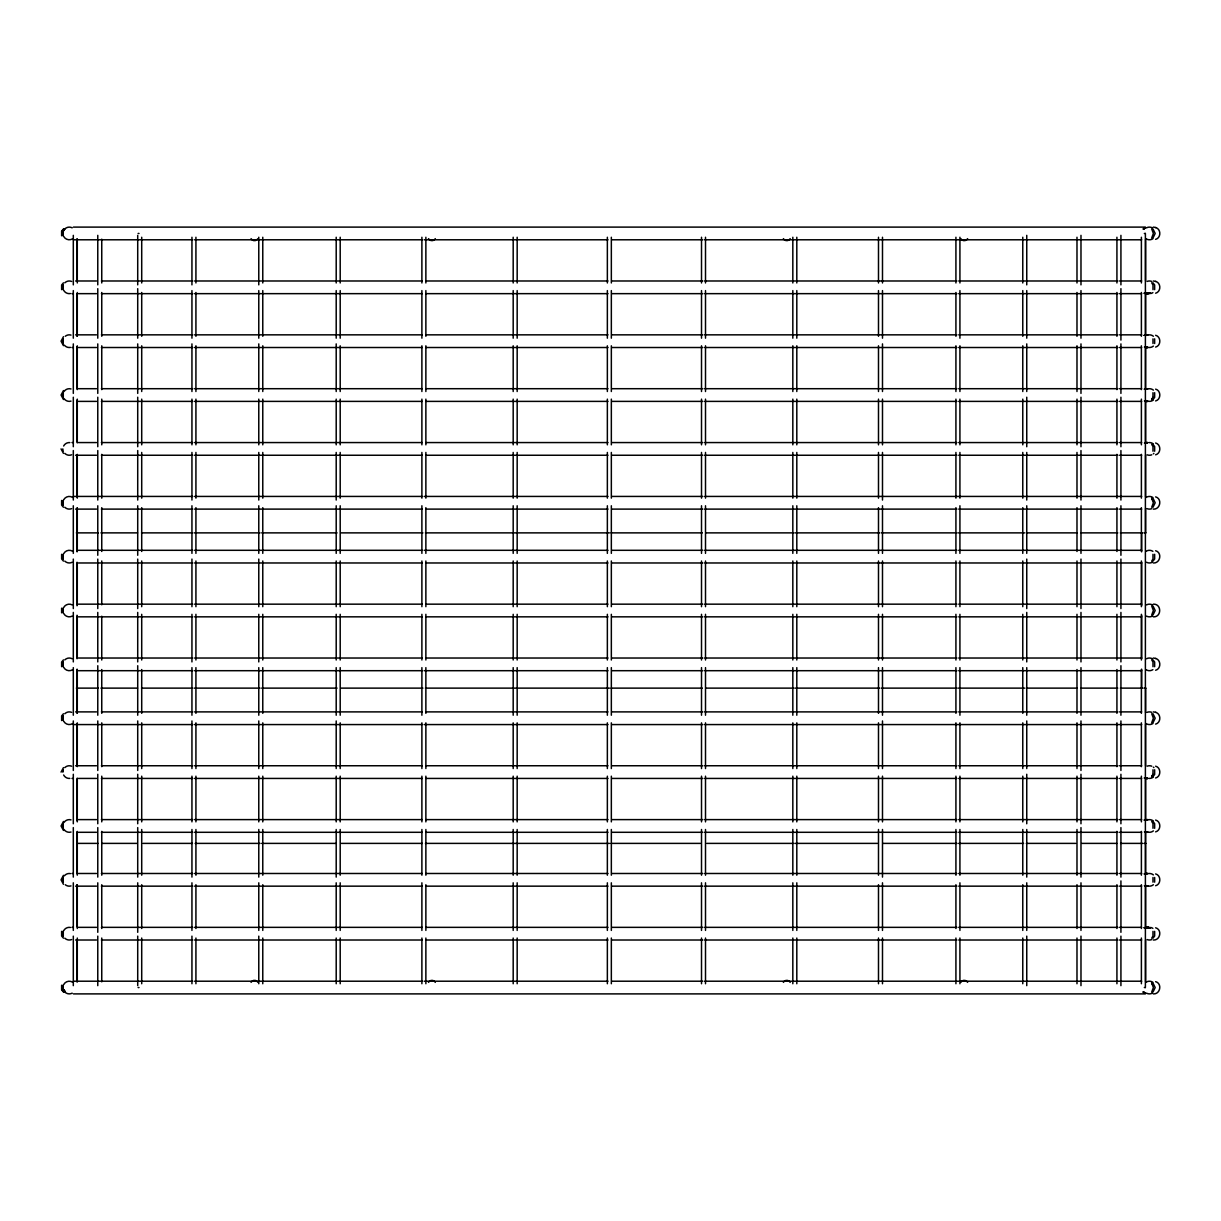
<?xml version="1.0" encoding="UTF-8"?>
<svg xmlns="http://www.w3.org/2000/svg" width="1221" height="1221" viewBox="0 0 1221 1221"><rect width="100%" height="100%" fill="white"/><g stroke="black" fill="none" stroke-linecap="round" stroke-linejoin="round"><path stroke-width="1.5" d="M76.954 915.46L76.954 885.118L76.954 926.846M76.954 383.165L76.954 347.161L76.954 388.843M1145.634 981.852L1145.634 940.124M1145.634 926.846L1145.634 885.118M1145.634 832.02L1145.634 873.732M1145.634 820.665L1145.634 779.013M1145.634 532.875L1145.634 508.241M1145.634 496.871L1145.634 455.174M1145.634 441.91L1145.634 400.213M1145.039 388.705L1146.229 388.705L1144.413 389.148L1145.619 388.812L1145.634 347.161M1152.975 289.652L1152.975 284.981L1151.724 282.829M1152.975 343.513L1152.975 338.843M1151.724 399.526L1152.975 397.374L1152.975 392.704M1152.975 451.236L1152.975 446.581L1151.724 444.429M1152.975 666.697L1152.975 662.026L1151.724 659.889M1151.724 776.571L1152.975 774.419L1152.975 769.764M1152.975 828.296L1152.975 823.626L1151.724 821.474M1152.975 882.157L1152.975 877.487M62.82 233.455L63.263 235.79L63.263 231.12L64.667 228.968L63.141 231.12L63.141 235.79M63.141 289.652L63.263 284.981M63.141 343.513L63.263 338.843M63.263 500.442L63.141 505.097M63.263 554.303L63.141 558.974M63.263 608.165L63.141 612.835M63.141 666.697L63.263 662.026M63.141 720.558L63.263 715.903M63.263 769.764L62.82 772.099L63.141 769.764M63.141 828.296L63.263 823.626M63.141 882.157L63.263 877.487M63.263 985.21L63.141 989.88L64.591 992.032L63.263 989.88L63.141 985.21M62.82 287.317L63.263 289.652L63.141 284.981M62.82 341.178L63.263 343.513L63.141 338.843M63.141 392.704L63.141 397.374M63.141 500.442L63.263 505.097M63.141 554.303L63.263 558.974M63.141 608.165L63.263 612.835M62.82 664.361L63.263 666.697L63.141 662.026M62.82 718.223L63.263 720.558L63.141 715.903M62.82 825.961L63.263 828.296L63.141 823.626M62.82 879.822L63.263 882.157L63.141 877.487M63.141 931.348L63.141 936.019M1154.654 289.652L1154.654 284.981L1152.99 282.829M1154.654 343.513L1154.654 338.843M1154.654 451.236L1154.654 446.581L1152.99 444.429M1154.654 666.697L1154.654 662.026L1152.99 659.889M1154.654 828.296L1154.654 823.626L1152.99 821.474M1154.654 882.157L1154.654 877.487M61.63 500.442L61.63 505.097L63.461 507.249M61.63 554.303L61.63 558.974L63.461 561.111M61.63 608.165L61.63 612.835M61.05 772.099L63.461 767.612M61.63 931.348L61.63 936.019L63.461 938.171M61.63 985.21L61.63 989.88L63.461 992.032M1151.724 237.927L1153.372 233.455L1151.724 228.968M1151.724 507.249L1153.372 502.777L1151.724 498.29M1151.724 561.111L1152.975 558.974L1152.975 554.303M1151.724 614.987L1153.372 610.5L1151.724 606.013M1151.724 722.71L1153.372 718.223L1151.724 713.751M1151.724 938.171L1152.975 936.019L1152.975 931.348M1151.724 992.032L1153.372 987.545L1151.724 983.073M1151.647 399.526L1152.96 397.374M1151.647 776.571L1152.96 774.419M63.263 231.12L64.667 228.968M1152.99 237.927L1155.188 233.455L1152.99 228.968M1152.99 399.526L1154.654 397.374L1154.654 392.704M1152.99 507.249L1155.188 502.777L1152.99 498.29M1152.99 561.111L1154.654 558.974L1154.654 554.303M1152.99 614.987L1155.188 610.5L1152.99 606.013M1152.99 722.71L1155.188 718.223L1152.99 713.751M1152.99 776.571L1154.654 774.419L1154.654 769.764M1152.99 938.171L1154.654 936.019L1154.654 931.348M1152.99 992.032L1155.188 987.545L1152.99 983.073M62.302 231.12L63.996 228.968M63.461 228.968L61.63 231.12L61.63 235.79M63.461 282.829L61.63 284.981L61.63 289.652M63.461 336.691L61.05 341.178L63.461 345.665M63.461 390.567L61.05 395.039L63.461 399.526M63.461 659.889L61.63 662.026L61.63 666.697M63.461 713.751L61.63 715.903L61.63 720.558M63.461 821.474L61.05 825.961L63.461 830.433M63.461 875.335L61.05 879.822L63.461 884.309M1143.314 228.968L1145.313 227.564M1153.296 509.111C1160.316 509.706 1162.423 498.702 1155.631 496.886M1153.296 562.973C1160.316 563.583 1162.423 552.564 1155.631 550.747M1153.296 616.834C1161.797 617.399 1161.797 603.601 1153.296 604.166M1153.296 940.017C1160.316 940.628 1162.423 929.608 1155.631 927.792M1153.296 993.894C1160.316 994.489 1162.423 983.485 1155.631 981.653M1143.177 228.968L1145.405 227.564M1148.305 293.208L1146.473 293.651L1150.457 293.208L1144.382 293.208L1148.106 293.62M1146.214 334.875L1144.382 335.287L1146.229 334.875L1144.398 335.287L1146.214 334.875L1144.413 335.287L1146.214 334.875L1145.039 334.844M1144.993 442.674L1146.809 442.567M1146.809 873.488L1144.382 873.931L1146.229 873.503L1144.398 873.931L1146.214 873.503L1144.413 873.931L1146.122 873.488L1145.039 873.488M1148.763 927.456L1144.871 927.792L1150.38 927.792L1144.413 927.792L1148.106 927.38M1145.619 334.951L1144.398 335.287L1146.809 334.844M1146.809 388.705L1144.382 389.148L1146.214 388.736M1145.619 442.674L1144.382 443.009L1146.214 442.597M1144.993 927.456L1149.19 927.792L1144.398 927.792L1147.969 927.456M1148.427 927.792L1144.382 927.792L1149.297 927.792L1144.382 927.792L1147.267 927.456M1146.58 293.635L1144.382 293.208L1150.457 293.208L1144.932 293.208M1149.831 293.208L1145.054 293.208M1149.831 927.792L1144.977 927.792L1150.457 927.792M1145.68 927.792L1147.771 927.35L1145.481 927.792M1149.129 293.208L1144.398 293.208L1149.388 293.651M1144.932 335.287L1147.816 334.844L1145.42 335.287M1145.222 389.148L1147.816 388.705L1145.42 389.148M1144.932 443.009L1147.816 442.567L1145.42 443.009M1144.932 820.069L1147.816 819.612L1145.42 820.069M1145.222 873.931L1147.816 873.488L1145.42 873.931M1145.222 927.792L1149.648 927.792M1145.222 335.287L1147.511 334.844M1145.222 443.009L1147.511 442.567M1145.222 820.069L1147.511 819.612M1145.054 873.931L1147.511 873.488M1144.993 293.544L1147.191 293.544L1144.398 293.208M1146.229 293.62L1147.236 293.544M1145.68 388.736L1146.122 388.705M1145.68 873.503L1146.122 873.488M1146.488 293.651L1147.969 293.544M1146.809 819.612L1144.382 820.069L1146.214 819.642L1145.039 819.612M1145.619 927.456L1146.824 927.35M73.367 227.106L1145.039 227.106M1155.631 227.564C1161.202 228.953 1161.202 237.942 1155.631 239.347M138.11 233.455L139.011 233.455M1144.352 233.455L1145.344 233.455M73.367 239.789L192.735 239.789M194.551 239.789L422.222 239.789M424.13 239.789L607.997 239.789M611.797 239.789L702.838 239.789M704.731 239.789L1141.666 239.789M75.595 280.983L96.535 280.983M101.374 280.983L192.735 280.983M194.551 280.983L422.222 280.983M425.992 280.983L607.997 280.983M611.797 280.983L702.838 280.983M704.731 280.983L956.882 280.983M958.729 280.983L1117.841 280.983M1119.52 280.983L1141.666 280.983M1155.631 281.425C1161.202 282.814 1161.202 291.804 1155.631 293.208M71.993 293.651L73.367 293.651M78.434 293.651L96.535 293.651M101.374 293.651L192.735 293.651M194.551 293.651L422.222 293.651M425.992 293.651L607.997 293.651M611.797 293.651L702.838 293.651M704.731 293.651L956.882 293.651M958.729 293.651L1117.841 293.651M1119.52 293.651L1141.666 293.651M75.595 334.844L96.535 334.844M101.374 334.844L192.735 334.844M194.551 334.844L422.222 334.844M425.992 334.844L607.997 334.844M611.797 334.844L702.838 334.844M704.731 334.844L956.882 334.844M958.729 334.844L1117.841 334.844M1119.52 334.844L1141.666 334.844M1155.631 335.287C1161.202 336.691 1161.202 345.68 1155.631 347.069M71.993 347.512L73.367 347.512M78.434 347.512L96.535 347.512M101.374 347.512L192.735 347.512M194.551 347.512L422.222 347.512M425.992 347.512L607.997 347.512M611.797 347.512L702.838 347.512M704.731 347.512L956.882 347.512M958.729 347.512L1117.841 347.512M1119.52 347.512L1141.666 347.512M1145.039 347.512L1146.122 347.512M78.434 388.705L96.535 388.705M101.374 388.705L192.735 388.705M194.551 388.705L422.222 388.705M425.992 388.705L607.997 388.705M611.797 388.705L702.838 388.705M704.731 388.705L956.882 388.705M958.729 388.705L1117.841 388.705M1119.52 388.705L1141.666 388.705M1155.631 389.148C1161.202 390.552 1161.202 399.542 1155.631 400.931M78.434 401.388L96.535 401.388M101.374 401.388L192.735 401.388M194.551 401.388L422.222 401.388M425.992 401.388L607.997 401.388M611.797 401.388L702.838 401.388M704.731 401.388L956.882 401.388M958.729 401.388L1117.841 401.388M1119.52 401.388L1141.666 401.388M1145.039 401.388L1146.229 401.388L1144.398 400.931M71.993 442.567L73.367 442.567M78.434 442.567L96.535 442.567M101.374 442.567L192.735 442.567M194.551 442.567L422.222 442.567M425.992 442.567L607.997 442.567M611.797 442.567L702.838 442.567M704.731 442.567L956.882 442.567M958.729 442.567L1117.841 442.567M1119.52 442.567L1141.666 442.567M1155.631 443.009C1161.202 444.413 1161.202 453.403 1155.631 454.807M75.595 455.25L96.535 455.25M101.374 455.25L192.735 455.25M194.551 455.25L422.222 455.25M425.992 455.25L607.997 455.25M611.797 455.25L702.838 455.25M704.731 455.25L956.882 455.25M958.729 455.25L1117.841 455.25M1119.52 455.25L1141.666 455.25M73.367 496.428L192.735 496.428M194.551 496.428L422.222 496.428M424.13 496.428L607.997 496.428M611.797 496.428L702.838 496.428M704.731 496.428L1141.666 496.428M75.595 509.111L96.535 509.111M101.374 509.111L192.735 509.111M194.551 509.111L422.222 509.111M425.992 509.111L607.997 509.111M611.797 509.111L702.838 509.111M704.731 509.111L956.882 509.111M958.729 509.111L1117.841 509.111M1119.52 509.111L1141.666 509.111M76.358 532.875L98.321 532.875M100.931 532.875L137.546 532.875M141.544 532.875L192.414 532.875M194.108 532.875L260.027 532.875M261.66 532.875L337.072 532.875M340.705 532.875L422.909 532.875M425.412 532.875L609.34 532.875M610.973 532.875L702.334 532.875M705.738 532.875L793.284 532.875M794.81 532.875L879.807 532.875M881.623 532.875L957.035 532.875M958.393 532.875L1024.587 532.875M1026.281 532.875L1077.151 532.875M1081.15 532.875L1117.749 532.875M1120.374 532.875L1142.688 532.875M1144.108 532.875L1145.893 532.875M78.434 550.305L192.735 550.305M194.551 550.305L422.222 550.305M424.13 550.305L607.997 550.305M611.797 550.305L702.838 550.305M704.731 550.305L956.882 550.305M958.729 550.305L1141.666 550.305M78.434 562.973L192.735 562.973M194.551 562.973L422.222 562.973M425.992 562.973L607.997 562.973M611.797 562.973L702.838 562.973M704.731 562.973L956.882 562.973M958.729 562.973L1141.666 562.973M78.434 604.166L192.735 604.166M194.551 604.166L422.222 604.166M425.992 604.166L607.997 604.166M611.797 604.166L702.838 604.166M704.731 604.166L956.882 604.166M958.729 604.166L1141.666 604.166M78.434 616.834L192.735 616.834M194.551 616.834L422.222 616.834M425.992 616.834L607.997 616.834M611.797 616.834L702.838 616.834M704.731 616.834L956.882 616.834M958.729 616.834L1141.666 616.834M78.434 658.027L192.735 658.027M194.551 658.027L422.222 658.027M425.992 658.027L607.997 658.027M611.797 658.027L702.838 658.027M704.731 658.027L956.882 658.027M958.729 658.027L1141.666 658.027M1155.631 658.47C1161.202 659.874 1161.202 668.864 1155.631 670.253M78.434 670.695L192.735 670.695M194.551 670.695L422.222 670.695M424.13 670.695L607.997 670.695M611.797 670.695L702.838 670.695M704.731 670.695L956.882 670.695M958.729 670.695L1141.666 670.695M76.358 688.125L98.321 688.125M100.931 688.125L137.546 688.125M141.544 688.125L192.414 688.125M194.108 688.125L260.027 688.125M261.66 688.125L337.072 688.125M340.705 688.125L422.909 688.125M425.412 688.125L609.34 688.125M610.973 688.125L702.334 688.125M705.738 688.125L793.284 688.125M794.81 688.125L879.807 688.125M881.623 688.125L957.035 688.125M958.393 688.125L1024.587 688.125M1026.281 688.125L1077.151 688.125M1081.15 688.125L1117.749 688.125M1120.374 688.125L1142.688 688.125M1144.108 688.125L1145.893 688.125M75.595 711.889L96.535 711.889M101.374 711.889L192.735 711.889M194.551 711.889L422.222 711.889M425.992 711.889L607.997 711.889M611.797 711.889L702.838 711.889M704.731 711.889L956.882 711.889M958.729 711.889L1117.841 711.889M1119.52 711.889L1141.666 711.889M1155.631 712.331C1161.202 713.736 1161.202 722.725 1155.631 724.114M73.367 724.572L192.735 724.572M194.551 724.572L422.222 724.572M424.13 724.572L607.997 724.572M611.797 724.572L702.838 724.572M704.731 724.572L1141.666 724.572M75.595 765.75L96.535 765.75M101.374 765.75L192.735 765.75M194.551 765.75L422.222 765.75M425.992 765.75L607.997 765.75M611.797 765.75L702.838 765.75M704.731 765.75L956.882 765.75M958.729 765.75L1117.841 765.75M1119.52 765.75L1141.666 765.75M1155.631 766.193C1161.202 767.597 1161.202 776.587 1155.631 777.991M71.993 778.433L73.367 778.433M78.434 778.433L96.535 778.433M101.374 778.433L192.735 778.433M194.551 778.433L422.222 778.433M425.992 778.433L607.997 778.433M611.797 778.433L702.838 778.433M704.731 778.433L956.882 778.433M958.729 778.433L1117.841 778.433M1119.52 778.433L1141.666 778.433M1145.039 778.433L1146.229 778.433L1144.382 777.991L1146.794 778.433L1144.398 777.991M78.434 819.612L96.535 819.612M101.374 819.612L192.735 819.612M194.551 819.612L422.222 819.612M425.992 819.612L607.997 819.612M611.797 819.612L702.838 819.612M704.731 819.612L956.882 819.612M958.729 819.612L1117.841 819.612M1119.52 819.612L1141.666 819.612M1155.631 820.069C1161.202 821.458 1161.202 830.448 1155.631 831.852M78.434 832.295L96.535 832.295M101.374 832.295L192.735 832.295M194.551 832.295L422.222 832.295M425.992 832.295L607.997 832.295M611.797 832.295L702.838 832.295M704.731 832.295L956.882 832.295M958.729 832.295L1117.841 832.295M1119.52 832.295L1141.666 832.295M1145.039 832.295L1146.122 832.295M98.107 843.39L76.923 843.39L76.954 873.732L76.954 832.02M101.892 843.39L136.859 843.39M143.01 843.39L192.414 843.39M195.131 843.39L260.027 843.39M261.66 843.39L335.683 843.39M341.315 843.39L422.359 843.39M425.412 843.39L609.34 843.39M610.973 843.39L700.35 843.39M706.776 843.39L793.284 843.39M794.81 843.39L877.38 843.39M883.012 843.39L957.035 843.39M958.668 843.39L1023.564 843.39M1026.281 843.39L1075.686 843.39M1081.837 843.39L1116.803 843.39M1120.573 843.39L1142.688 843.39M1144.108 843.39L1145.893 843.39M71.993 873.488L73.367 873.488M78.434 873.488L96.535 873.488M101.374 873.488L192.735 873.488M194.551 873.488L422.222 873.488M425.992 873.488L607.997 873.488M611.797 873.488L702.838 873.488M704.731 873.488L956.882 873.488M958.729 873.488L1117.841 873.488M1119.52 873.488L1141.666 873.488M1155.631 873.931C1161.202 875.32 1161.202 884.309 1155.631 885.713M75.595 886.156L96.535 886.156M101.374 886.156L192.735 886.156M194.551 886.156L422.222 886.156M425.992 886.156L607.997 886.156M611.797 886.156L702.838 886.156M704.731 886.156L956.882 886.156M958.729 886.156L1117.841 886.156M1119.52 886.156L1141.666 886.156M1145.039 886.156L1146.229 886.156L1144.398 885.713M71.993 927.35L73.367 927.35M78.434 927.35L96.535 927.35M101.374 927.35L192.735 927.35M194.551 927.35L422.222 927.35M425.992 927.35L607.997 927.35M611.797 927.35L702.838 927.35M704.731 927.35L956.882 927.35M958.729 927.35L1117.841 927.35M1119.52 927.35L1141.666 927.35M1149.388 927.35L1146.885 927.35L1149.129 927.792M75.595 940.017L96.535 940.017M101.374 940.017L192.735 940.017M194.551 940.017L422.222 940.017M425.992 940.017L607.997 940.017M611.797 940.017L702.838 940.017M704.731 940.017L956.882 940.017M958.729 940.017L1117.841 940.017M1119.52 940.017L1141.666 940.017M73.367 981.211L192.735 981.211M194.551 981.211L422.222 981.211M424.13 981.211L607.997 981.211M611.797 981.211L702.838 981.211M704.731 981.211L1141.666 981.211M138.11 987.545L139.011 987.545M1144.352 987.545L1145.344 987.545M73.367 993.894L1145.039 993.894M1145.619 293.544L1146.809 293.651M1145.68 832.188L1146.794 832.295L1144.398 831.852M1145.619 886.049L1146.214 886.125M1146.214 347.497L1144.398 347.069M1145.054 347.069L1147.816 347.512L1145.68 347.069M1145.298 400.931L1147.816 401.388L1145.68 400.931M1145.298 777.991L1147.816 778.433L1144.855 777.991L1147.709 778.433L1145.68 777.991M1145.298 831.852L1147.816 832.295L1145.68 831.852M1145.298 885.713L1147.816 886.156L1145.68 885.713M1144.932 347.069L1147.511 347.512M1144.932 400.931L1147.511 401.388L1145.054 400.931M1144.932 831.852L1147.511 832.295L1145.054 831.852M1144.932 885.713L1147.511 886.156L1145.054 885.713M1145.054 777.991L1147.511 778.433M1145.405 347.069L1147.816 347.512M1145.405 400.931L1147.816 401.388M1145.405 777.991L1147.816 778.433M1145.405 831.852L1147.816 832.295M1145.405 885.713L1147.816 886.156M1153.296 227.106L1155.951 227.564M1153.296 280.983L1155.951 281.425M1145.481 293.208L1147.816 293.651L1145.68 293.208M1153.296 658.027L1155.951 658.47M1153.296 711.889L1155.951 712.331M1145.222 293.208L1147.496 293.651M1143.177 992.032L1145.405 993.436M1143.802 992.032L1145.695 993.436M63.461 453.388L61.05 448.901M62.302 989.88L63.996 992.032M63.751 989.88L65.171 992.032M64.087 989.88L65.415 992.032M1151.647 498.29L1152.96 500.442M1151.647 983.073L1152.96 985.21M62.805 448.901L63.141 451.236M1145.634 239.133L1145.634 280.83M1145.634 294.093L1145.634 335.79M1145.634 688.125L1145.634 712.743M1145.634 724.099L1145.634 765.75M1145.39 233.455L1145.39 987.545M1141.65 532.875L1141.65 551.8M1141.65 562.24L1141.65 605.769M1141.65 615.231L1141.65 658.76M1141.65 669.2L1141.65 688.125M1141.391 237.256L1141.391 282.967M1141.391 292.491L1141.391 336.279M1141.391 345.802L1141.391 389.606M1141.391 399.13L1141.391 444.826M1141.391 454.349L1141.391 498.153M1141.391 507.661L1141.391 551.465M1141.391 560.988L1141.391 606.684M1141.391 614.316L1141.391 660.012M1141.391 669.535L1141.391 713.339M1141.391 722.847L1141.391 766.651M1141.391 776.174L1141.391 821.87M1141.391 831.394L1141.391 875.198M1141.391 884.721L1141.391 928.509M1141.391 938.033L1141.391 983.744M1120.924 235.348L1120.924 284.859M1120.924 288.675L1120.924 340.094M1120.924 343.895L1120.924 393.406M1120.924 397.222L1120.924 446.733M1120.924 450.534L1120.924 500.045M1120.924 505.769L1120.924 555.28M1120.924 559.081L1120.924 608.592M1120.924 612.408L1120.924 661.919M1120.924 665.72L1120.924 715.231M1120.924 720.955L1120.924 770.466M1120.924 774.267L1120.924 823.778M1120.924 827.594L1120.924 877.105M1120.924 880.906L1120.924 932.325M1120.924 936.141L1120.924 985.652M1116.925 237.256L1116.925 282.967M1116.925 292.491L1116.925 336.279M1116.925 345.802L1116.925 389.606M1116.925 399.13L1116.925 444.826M1116.925 454.349L1116.925 498.153M1116.925 507.661L1116.925 551.465M1116.925 560.988L1116.925 606.684M1116.925 614.316L1116.925 660.012M1116.925 669.535L1116.925 713.339M1116.925 722.847L1116.925 766.651M1116.925 776.174L1116.925 821.87M1116.925 831.394L1116.925 875.198M1116.925 884.721L1116.925 928.509M1116.925 938.033L1116.925 983.744M1080.982 235.348L1080.982 284.859M1080.982 290.583L1080.982 338.186M1080.982 343.895L1080.982 393.406M1080.982 397.222L1080.982 446.733M1080.982 450.534L1080.982 500.045M1080.982 505.769L1080.982 553.372M1080.982 559.081L1080.982 608.592M1080.982 612.408L1080.982 661.919M1080.982 667.628L1080.982 715.231M1080.982 720.955L1080.982 770.466M1080.982 774.267L1080.982 823.778M1080.982 827.594L1080.982 877.105M1080.982 882.814L1080.982 930.417M1080.982 936.141L1080.982 985.652M1076.983 237.256L1076.983 282.967M1076.983 292.491L1076.983 336.279M1076.983 345.802L1076.983 391.514M1076.983 399.13L1076.983 444.826M1076.983 452.442L1076.983 498.153M1076.983 507.661L1076.983 551.465M1076.983 560.988L1076.983 606.684M1076.983 614.316L1076.983 660.012M1076.983 669.535L1076.983 713.339M1076.983 722.847L1076.983 768.558M1076.983 776.174L1076.983 821.87M1076.983 829.486L1076.983 875.198M1076.983 884.721L1076.983 928.509M1076.983 938.033L1076.983 983.744M1026.754 235.348L1026.754 284.859M1026.754 290.583L1026.754 338.186M1026.754 343.895L1026.754 391.514M1026.754 397.222L1026.754 446.733M1026.754 452.442L1026.754 500.045M1026.754 505.769L1026.754 553.372M1026.754 559.081L1026.754 608.592M1026.754 612.408L1026.754 661.919M1026.754 667.628L1026.754 715.231M1026.754 720.955L1026.754 768.558M1026.754 774.267L1026.754 823.778M1026.754 829.486L1026.754 877.105M1026.754 882.814L1026.754 930.417M1026.754 936.141L1026.754 985.652M1022.771 237.256L1022.771 282.967M1022.771 290.583L1022.771 336.279M1022.771 345.802L1022.771 391.514M1022.771 399.13L1022.771 444.826M1022.771 452.442L1022.771 498.153M1022.771 507.661L1022.771 553.372M1022.771 560.988L1022.771 606.684M1022.771 614.316L1022.771 660.012M1022.771 667.628L1022.771 713.339M1022.771 722.847L1022.771 768.558M1022.771 776.174L1022.771 821.87M1022.771 829.486L1022.771 875.198M1022.771 884.721L1022.771 930.417M1022.771 938.033L1022.771 983.744M959.92 237.256L959.92 282.967M959.92 290.583L959.92 338.186M959.92 345.802L959.92 391.514M959.92 399.13L959.92 444.826M959.92 452.442L959.92 498.153M959.92 505.769L959.92 553.372M959.92 560.988L959.92 606.684M959.92 614.316L959.92 660.012M959.92 667.628L959.92 715.231M959.92 722.847L959.92 768.558M959.92 776.174L959.92 821.87M959.92 829.486L959.92 875.198M959.92 882.814L959.92 930.417M959.92 938.033L959.92 983.744M955.921 237.256L955.921 282.967M955.921 292.491L955.921 336.279M955.921 345.802L955.921 391.514M955.921 399.13L955.921 444.826M955.921 452.442L955.921 498.153M955.921 507.661L955.921 553.372M955.921 560.988L955.921 606.684M955.921 614.316L955.921 660.012M955.921 667.628L955.921 713.339M955.921 722.847L955.921 768.558M955.921 776.174L955.921 821.87M955.921 829.486L955.921 875.198M955.921 884.721L955.921 928.509M955.921 938.033L955.921 983.744M882.493 237.256L882.493 282.967M882.493 290.583L882.493 338.186M882.493 343.895L882.493 391.514M882.493 399.13L882.493 444.826M882.493 452.442L882.493 500.045M882.493 505.769L882.493 553.372M882.493 560.988L882.493 606.684M882.493 614.316L882.493 660.012M882.493 667.628L882.493 715.231M882.493 720.955L882.493 768.558M882.493 776.174L882.493 821.87M882.493 829.486L882.493 877.105M882.493 882.814L882.493 930.417M882.493 938.033L882.493 983.744M878.494 237.256L878.494 282.967M878.494 290.583L878.494 336.279M878.494 345.802L878.494 391.514M878.494 399.13L878.494 444.826M878.494 452.442L878.494 498.153M878.494 507.661L878.494 553.372M878.494 560.988L878.494 606.684M878.494 614.316L878.494 660.012M878.494 667.628L878.494 713.339M878.494 722.847L878.494 768.558M878.494 776.174L878.494 821.87M878.494 829.486L878.494 875.198M878.494 884.721L878.494 930.417M878.494 938.033L878.494 983.744M796.809 237.256L796.809 282.967M796.809 290.583L796.809 338.186M796.809 345.802L796.809 391.514M796.809 399.13L796.809 444.826M796.809 452.442L796.809 498.153M796.809 505.769L796.809 553.372M796.809 560.988L796.809 606.684M796.809 614.316L796.809 660.012M796.809 667.628L796.809 715.231M796.809 722.847L796.809 768.558M796.809 776.174L796.809 821.87M796.809 829.486L796.809 875.198M796.809 882.814L796.809 930.417M796.809 938.033L796.809 983.744M792.826 237.256L792.826 282.967M792.826 290.583L792.826 338.186M792.826 345.802L792.826 391.514M792.826 399.13L792.826 444.826M792.826 452.442L792.826 498.153M792.826 505.769L792.826 553.372M792.826 560.988L792.826 606.684M792.826 614.316L792.826 660.012M792.826 667.628L792.826 715.231M792.826 722.847L792.826 768.558M792.826 776.174L792.826 821.87M792.826 829.486L792.826 875.198M792.826 882.814L792.826 930.417M792.826 938.033L792.826 983.744M705.509 237.256L705.509 282.967M705.509 290.583L705.509 338.186M705.509 345.802L705.509 391.514M705.509 399.13L705.509 444.826M705.509 452.442L705.509 498.153M705.509 505.769L705.509 553.372M705.509 560.988L705.509 606.684M705.509 614.316L705.509 660.012M705.509 667.628L705.509 715.231M705.509 722.847L705.509 768.558M705.509 776.174L705.509 821.87M705.509 829.486L705.509 875.198M705.509 882.814L705.509 930.417M705.509 938.033L705.509 983.744M701.51 237.256L701.51 282.967M701.51 290.583L701.51 338.186M701.51 345.802L701.51 391.514M701.51 399.13L701.51 444.826M701.51 452.442L701.51 498.153M701.51 505.769L701.51 553.372M701.51 560.988L701.51 606.684M701.51 614.316L701.51 660.012M701.51 667.628L701.51 715.231M701.51 722.847L701.51 768.558M701.51 776.174L701.51 821.87M701.51 829.486L701.51 875.198M701.51 882.814L701.51 930.417M701.51 938.033L701.51 983.744M611.339 237.256L611.339 282.967M611.339 290.583L611.339 338.186M611.339 345.802L611.339 391.514M611.339 399.13L611.339 444.826M611.339 452.442L611.339 498.153M611.339 505.769L611.339 553.372M611.339 560.988L611.339 606.684M611.339 614.316L611.339 660.012M611.339 667.628L611.339 715.231M611.339 722.847L611.339 768.558M611.339 776.174L611.339 821.87M611.339 829.486L611.339 875.198M611.339 882.814L611.339 930.417M611.339 938.033L611.339 983.744M607.356 237.256L607.356 282.967M607.356 290.583L607.356 338.186M607.356 345.802L607.356 391.514M607.356 399.13L607.356 444.826M607.356 452.442L607.356 498.153M607.356 505.769L607.356 553.372M607.356 560.988L607.356 606.684M607.356 614.316L607.356 660.012M607.356 667.628L607.356 715.231M607.356 722.847L607.356 768.558M607.356 776.174L607.356 821.87M607.356 829.486L607.356 875.198M607.356 882.814L607.356 930.417M607.356 938.033L607.356 983.744M517.17 237.256L517.17 282.967M517.17 290.583L517.17 338.186M517.17 345.802L517.17 391.514M517.17 399.13L517.17 444.826M517.17 452.442L517.17 498.153M517.17 505.769L517.17 553.372M517.17 560.988L517.17 606.684M517.17 614.316L517.17 660.012M517.17 667.628L517.17 715.231M517.17 722.847L517.17 768.558M517.17 776.174L517.17 821.87M517.17 829.486L517.17 875.198M517.17 882.814L517.17 930.417M517.17 938.033L517.17 983.744M513.186 237.256L513.186 282.967M513.186 290.583L513.186 338.186M513.186 345.802L513.186 391.514M513.186 399.13L513.186 444.826M513.186 452.442L513.186 498.153M513.186 505.769L513.186 553.372M513.186 560.988L513.186 606.684M513.186 614.316L513.186 660.012M513.186 667.628L513.186 715.231M513.186 722.847L513.186 768.558M513.186 776.174L513.186 821.87M513.186 829.486L513.186 875.198M513.186 882.814L513.186 930.417M513.186 938.033L513.186 983.744M425.87 237.256L425.87 282.967M425.87 290.583L425.87 336.279M425.87 345.802L425.87 391.514M425.87 399.13L425.87 444.826M425.87 452.442L425.87 498.153M425.87 507.661L425.87 553.372M425.87 560.988L425.87 606.684M425.87 614.316L425.87 660.012M425.87 667.628L425.87 713.339M425.87 722.847L425.87 768.558M425.87 776.174L425.87 821.87M425.87 829.486L425.87 875.198M425.87 884.721L425.87 930.417M425.87 938.033L425.87 983.744M421.886 237.256L421.886 282.967M421.886 290.583L421.886 338.186M421.886 345.802L421.886 391.514M421.886 399.13L421.886 444.826M421.886 452.442L421.886 498.153M421.886 505.769L421.886 553.372M421.886 560.988L421.886 606.684M421.886 614.316L421.886 660.012M421.886 667.628L421.886 715.231M421.886 722.847L421.886 768.558M421.886 776.174L421.886 821.87M421.886 829.486L421.886 875.198M421.886 882.814L421.886 930.417M421.886 938.033L421.886 983.744M340.201 237.256L340.201 282.967M340.201 290.583L340.201 338.186M340.201 345.802L340.201 391.514M340.201 399.13L340.201 444.826M340.201 452.442L340.201 498.153M340.201 505.769L340.201 553.372M340.201 560.988L340.201 606.684M340.201 614.316L340.201 660.012M340.201 667.628L340.201 715.231M340.201 722.847L340.201 768.558M340.201 776.174L340.201 821.87M340.201 829.486L340.201 875.198M340.201 882.814L340.201 930.417M340.201 938.033L340.201 983.744M336.202 237.256L336.202 282.967M336.202 290.583L336.202 338.186M336.202 343.895L336.202 391.514M336.202 399.13L336.202 444.826M336.202 452.442L336.202 500.045M336.202 505.769L336.202 553.372M336.202 560.988L336.202 606.684M336.202 614.316L336.202 660.012M336.202 667.628L336.202 715.231M336.202 720.955L336.202 768.558M336.202 776.174L336.202 821.87M336.202 829.486L336.202 877.105M336.202 882.814L336.202 930.417M336.202 938.033L336.202 983.744M262.774 237.256L262.774 282.967M262.774 290.583L262.774 336.279M262.774 345.802L262.774 391.514M262.774 399.13L262.774 444.826M262.774 452.442L262.774 498.153M262.774 507.661L262.774 553.372M262.774 560.988L262.774 606.684M262.774 614.316L262.774 660.012M262.774 667.628L262.774 713.339M262.774 722.847L262.774 768.558M262.774 776.174L262.774 821.87M262.774 829.486L262.774 875.198M262.774 884.721L262.774 930.417M262.774 938.033L262.774 983.744M258.776 237.256L258.776 284.859M258.776 290.583L258.776 338.186M258.776 343.895L258.776 391.514M258.776 399.13L258.776 444.826M258.776 452.442L258.776 500.045M258.776 505.769L258.776 553.372M258.776 559.081L258.776 606.684M258.776 614.316L258.776 661.919M258.776 667.628L258.776 715.231M258.776 720.955L258.776 768.558M258.776 776.174L258.776 821.87M258.776 829.486L258.776 877.105M258.776 882.814L258.776 930.417M258.776 936.141L258.776 983.744M195.925 237.256L195.925 282.967M195.925 292.491L195.925 336.279M195.925 345.802L195.925 391.514M195.925 399.13L195.925 444.826M195.925 452.442L195.925 498.153M195.925 507.661L195.925 553.372M195.925 560.988L195.925 606.684M195.925 614.316L195.925 660.012M195.925 667.628L195.925 713.339M195.925 722.847L195.925 768.558M195.925 776.174L195.925 821.87M195.925 829.486L195.925 875.198M195.925 884.721L195.925 928.509M195.925 938.033L195.925 983.744M191.941 237.256L191.941 284.859M191.941 290.583L191.941 338.186M191.941 343.895L191.941 391.514M191.941 399.13L191.941 444.826M191.941 452.442L191.941 500.045M191.941 505.769L191.941 553.372M191.941 559.081L191.941 606.684M191.941 614.316L191.941 661.919M191.941 667.628L191.941 715.231M191.941 720.955L191.941 768.558M191.941 776.174L191.941 821.87M191.941 829.486L191.941 877.105M191.941 882.814L191.941 930.417M191.941 936.141L191.941 983.744M141.712 237.256L141.712 282.967M141.712 292.491L141.712 336.279M141.712 345.802L141.712 391.514M141.712 399.13L141.712 444.826M141.712 452.442L141.712 498.153M141.712 507.661L141.712 551.465M141.712 560.988L141.712 606.684M141.712 614.316L141.712 660.012M141.712 669.535L141.712 713.339M141.712 722.847L141.712 768.558M141.712 776.174L141.712 821.87M141.712 829.486L141.712 875.198M141.712 884.721L141.712 928.509M141.712 938.033L141.712 983.744M137.714 235.348L137.714 284.859M137.714 288.675L137.714 338.186M137.714 343.895L137.714 393.406M137.714 397.222L137.714 446.733M137.714 450.534L137.714 500.045M137.714 505.769L137.714 555.28M137.714 559.081L137.714 608.592M137.714 612.408L137.714 661.919M137.714 665.72L137.714 715.231M137.714 720.955L137.714 770.466M137.714 774.267L137.714 823.778M137.714 827.594L137.714 877.105M137.714 882.814L137.714 932.325M137.714 936.141L137.714 985.652M101.755 239.163L101.755 282.967M101.755 292.491L101.755 336.279M101.755 345.802L101.755 389.606M101.755 399.13L101.755 444.826M101.755 454.349L101.755 498.153M101.755 507.661L101.755 551.465M101.755 560.988L101.755 604.792M101.755 616.208L101.755 660.012M101.755 669.535L101.755 713.339M101.755 722.847L101.755 766.651M101.755 776.174L101.755 821.87M101.755 831.394L101.755 875.198M101.755 884.721L101.755 928.509M101.755 938.033L101.755 981.837M97.772 235.348L97.772 284.859M97.772 288.675L97.772 338.186M97.772 343.895L97.772 393.406M97.772 397.222L97.772 446.733M97.772 450.534L97.772 500.045M97.772 505.769L97.772 555.28M97.772 559.081L97.772 608.592M97.772 612.408L97.772 661.919M97.772 665.72L97.772 715.231M97.772 720.955L97.772 770.466M97.772 774.267L97.772 823.778M97.772 827.594L97.772 877.105M97.772 882.814L97.772 932.325M97.772 936.141L97.772 985.652M77.289 239.163L77.289 282.967M77.289 292.491L77.289 336.279M77.289 345.802L77.289 389.606M77.289 399.13L77.289 442.918M77.289 454.349L77.289 498.153M77.289 507.661L77.289 551.465M77.289 562.896L77.289 604.792M77.289 616.208L77.289 658.104M77.289 669.535L77.289 713.339M77.289 722.847L77.289 766.651M77.289 778.082L77.289 821.87M77.289 831.394L77.289 875.198M77.289 884.721L77.289 928.509M77.289 938.033L77.289 981.837M77.045 532.875L77.045 551.8M77.045 562.24L77.045 605.769M77.045 615.231L77.045 658.76M77.045 669.2L77.045 688.125M76.954 400.213L76.954 441.91M76.954 455.174L76.954 496.871M76.954 508.241L76.954 532.875M76.954 779.013L76.954 820.665M76.954 940.124L76.954 981.852M73.306 235.348L73.306 284.859M73.306 290.583L73.306 338.186M73.306 343.895L73.306 393.406M73.306 397.222L73.306 446.733M73.306 450.534L73.306 500.045M73.306 505.769L73.306 553.372M73.306 559.081L73.306 608.592M73.306 612.408L73.306 661.919M73.306 667.628L73.306 715.231M73.306 720.955L73.306 770.466M73.306 774.267L73.306 823.778M73.306 827.594L73.306 877.105M73.306 882.814L73.306 930.417M73.306 936.141L73.306 985.652M967.627 238.644A3.877 3.877 0 0 1 960.805 238.644M790.185 238.644A3.877 3.877 0 0 1 783.378 238.644M435.317 238.644A3.877 3.877 0 0 1 428.51 238.644M257.89 238.644A3.877 3.877 0 0 1 251.068 238.644M960.805 982.356A3.877 3.877 0 0 1 967.627 982.356M783.378 982.356A3.877 3.877 0 0 1 790.185 982.356M428.51 982.356A3.877 3.877 0 0 1 435.317 982.356M251.068 982.356A3.877 3.877 0 0 1 257.89 982.356M1146.519 227.823A6.334 6.303 -90 0 1 1152.303 227.823M1152.868 238.751A6.334 6.303 -90 0 1 1145.97 238.751M72.741 238.751A6.334 6.334 0 0 1 63.645 236.355M64.805 228.968A6.334 6.334 0 0 1 72.192 227.823M1147.099 281.425A6.334 6.303 -90 0 1 1151.739 281.425M1152.868 292.613A6.334 6.303 -90 0 1 1150.564 293.544M70.436 293.544A6.334 6.334 0 0 1 63.645 290.232M64.805 282.829A6.334 6.334 0 0 1 71.612 281.425M1147.679 335.088A6.334 6.303 -90 0 1 1153.387 336.263M1153.387 346.092A6.334 6.303 -90 0 1 1148.274 347.405M70.436 347.405A6.334 6.334 0 0 1 64.362 345.177M65.278 336.263A6.334 6.334 0 0 1 71.016 335.088M1147.679 388.95A6.334 6.303 -90 0 1 1153.387 390.125M1153.387 399.969A6.334 6.303 -90 0 1 1147.679 401.129M71.016 401.129A6.334 6.334 0 0 1 63.98 398.519M63.98 391.575A6.334 6.334 0 0 1 71.016 388.95M1148.854 442.597A6.334 6.303 -90 0 1 1153.387 443.986M1153.876 453.388A6.334 6.303 -90 0 1 1153.387 453.83M1151.739 454.807A6.334 6.303 -90 0 1 1147.099 454.807M71.612 454.807A6.334 6.334 0 0 1 64.805 453.388M63.645 446.001A6.334 6.334 0 0 1 69.856 442.597M1145.97 497.466A6.334 6.303 -90 0 1 1152.868 497.466M1151.739 508.669A6.334 6.303 -90 0 1 1147.099 508.669M71.612 508.669A6.334 6.334 0 0 1 64.805 507.249M63.645 499.862A6.334 6.334 0 0 1 72.741 497.466M1145.97 551.327A6.334 6.303 -90 0 1 1152.868 551.327M1152.303 562.27A6.334 6.303 -90 0 1 1146.519 562.27M72.192 562.27A6.334 6.334 0 0 1 64.805 561.111M63.645 553.724A6.334 6.334 0 0 1 72.741 551.327M1146.519 604.868A6.334 6.303 -90 0 1 1152.303 604.868M1152.303 616.132A6.334 6.303 -90 0 1 1146.519 616.132M72.192 616.132A6.334 6.334 0 0 1 63.645 613.415M63.645 607.585A6.334 6.334 0 0 1 72.192 604.868M1146.519 658.73A6.334 6.303 -90 0 1 1152.303 658.73M1152.868 669.673A6.334 6.303 -90 0 1 1145.97 669.673M72.741 669.673A6.334 6.334 0 0 1 63.645 667.277M64.805 659.889A6.334 6.334 0 0 1 72.192 658.73M1147.099 712.331A6.334 6.303 -90 0 1 1151.739 712.331M1152.868 723.534A6.334 6.303 -90 0 1 1145.97 723.534M72.741 723.534A6.334 6.334 0 0 1 63.645 721.138M64.805 713.751A6.334 6.334 0 0 1 71.612 712.331M1147.099 766.193A6.334 6.303 -90 0 1 1151.739 766.193M1153.387 767.17A6.334 6.303 -90 0 1 1153.876 767.612M1153.387 777.014A6.334 6.303 -90 0 1 1148.854 778.403M69.856 778.403A6.334 6.334 0 0 1 63.645 774.999M64.805 767.612A6.334 6.334 0 0 1 71.612 766.193M1147.679 819.871A6.334 6.303 -90 0 1 1153.387 821.031M1153.387 830.875A6.334 6.303 -90 0 1 1147.679 832.05M71.016 832.05A6.334 6.334 0 0 1 63.98 829.425M63.98 822.481A6.334 6.334 0 0 1 71.016 819.871M1148.274 873.595A6.334 6.303 -90 0 1 1153.387 874.908M1153.387 884.737A6.334 6.303 -90 0 1 1147.679 885.912M71.016 885.912A6.334 6.334 0 0 1 65.278 884.737M64.362 875.823A6.334 6.334 0 0 1 70.436 873.595M1150.564 927.456A6.334 6.303 -90 0 1 1152.868 928.387M1151.739 939.575A6.334 6.303 -90 0 1 1147.099 939.575M71.612 939.575A6.334 6.334 0 0 1 64.805 938.171M63.645 930.768A6.334 6.334 0 0 1 70.436 927.456M1145.97 982.249A6.334 6.303 -90 0 1 1152.868 982.249M1152.303 993.177A6.334 6.303 -90 0 1 1146.519 993.177M72.192 993.177A6.334 6.334 0 0 1 64.805 992.032M63.645 984.645A6.334 6.334 0 0 1 72.741 982.249M76.954 724.099L76.954 765.75L76.954 724.099M76.954 688.125L76.954 712.743L76.954 688.125M76.954 294.093L76.954 335.79L76.954 294.093M76.954 239.133L76.954 280.83L76.954 239.133M63.263 392.704L63.263 397.374L63.263 392.704M63.263 931.348L63.263 936.019L63.263 931.348M1145.695 227.564L1143.802 228.968L1145.695 227.564M1145.619 819.718L1144.382 820.069L1145.619 819.718M1146.794 347.512L1145.619 347.405L1146.809 347.512M1146.794 401.388L1145.619 401.282L1146.809 401.388M1145.313 993.436L1143.314 992.032L1145.313 993.436"/></g></svg>
